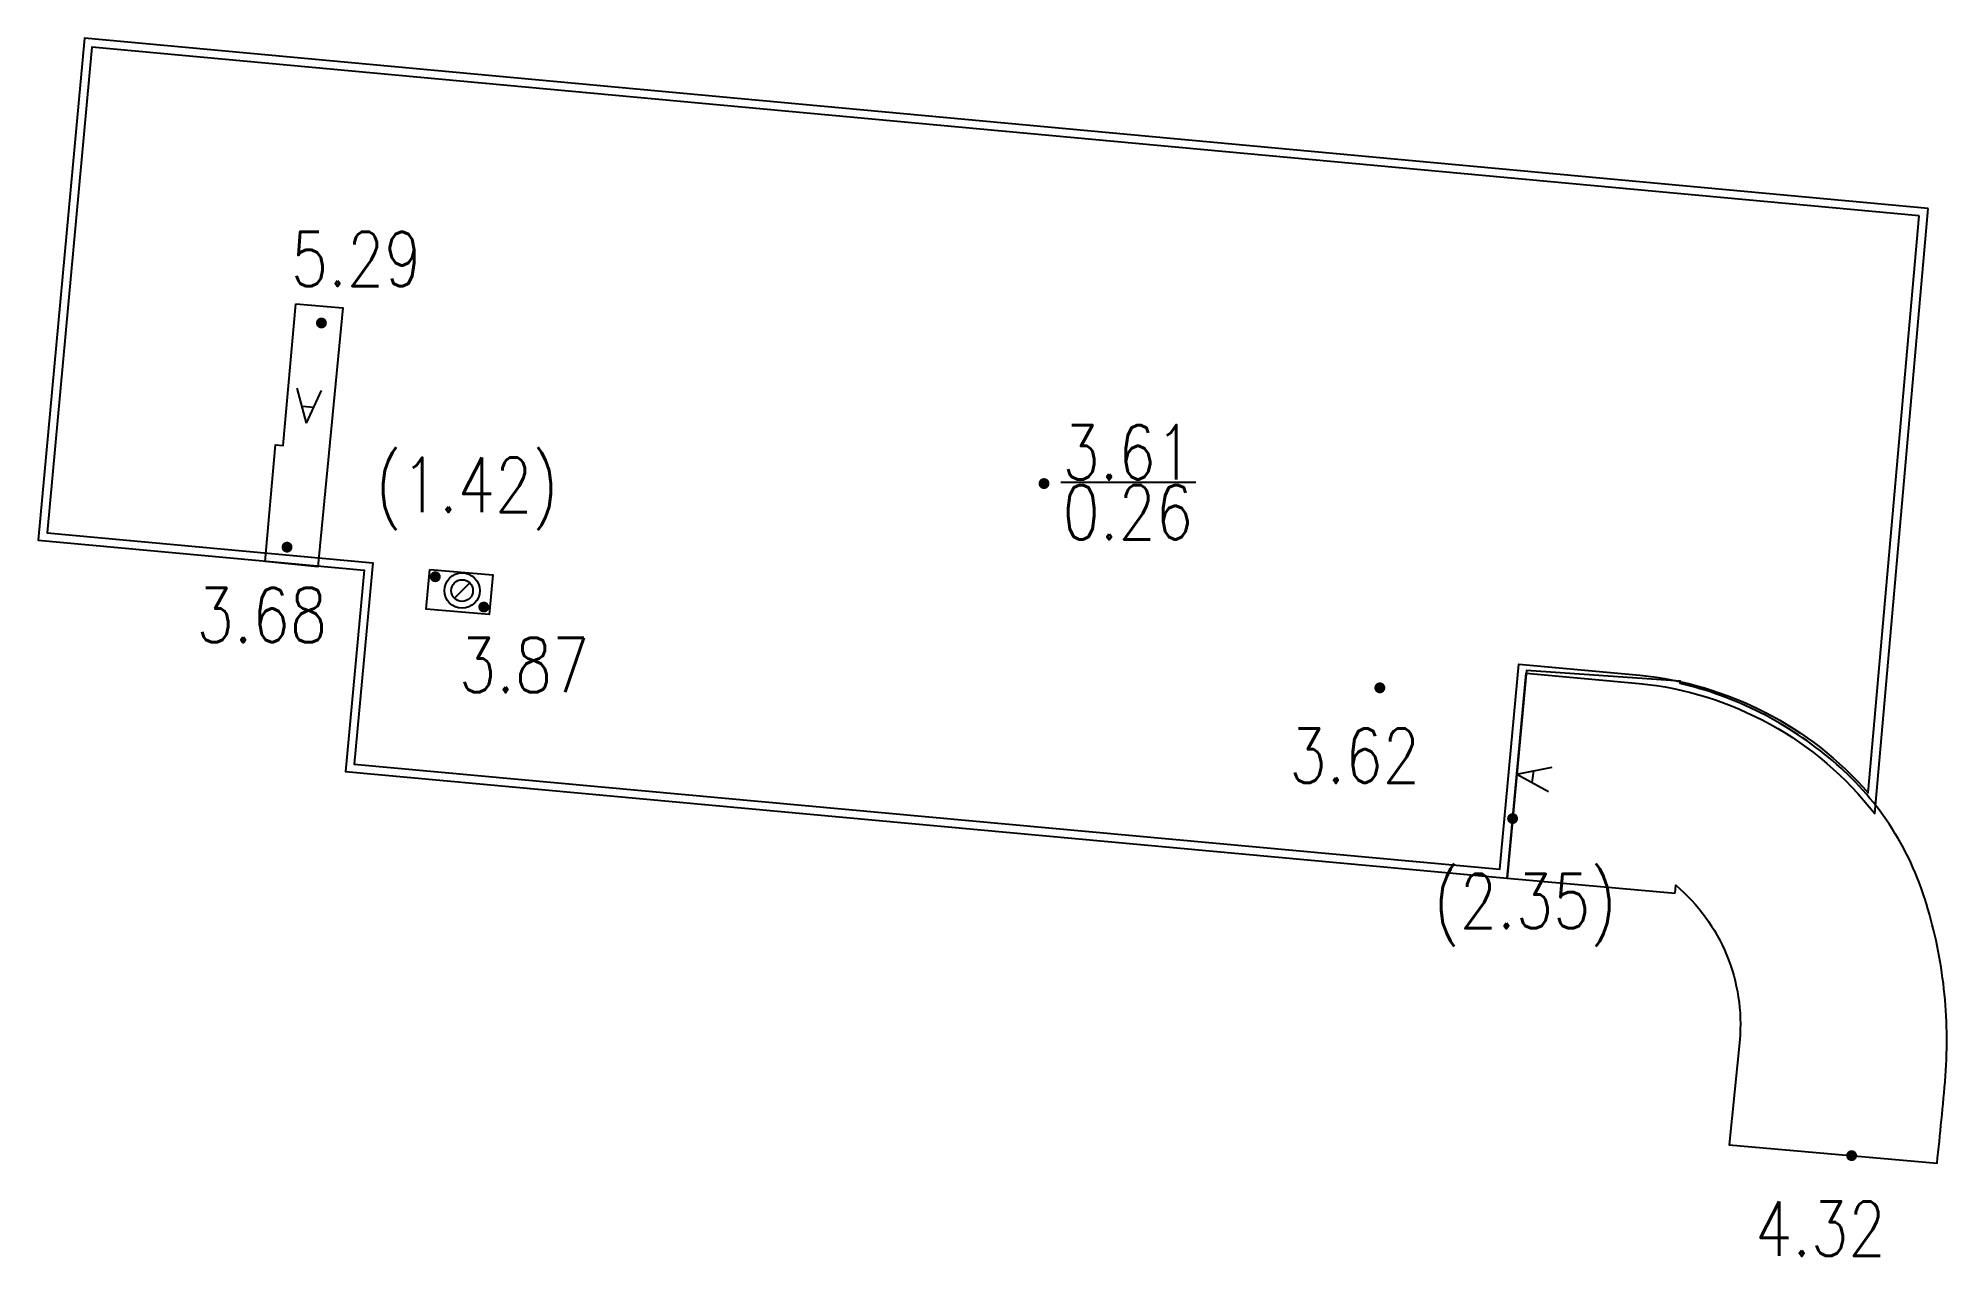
# Model space of a CAD drawing. Extents: x 294460 to 294530.2, y 82370.5 to 82415.2.
import ezdxf
from ezdxf.enums import TextEntityAlignment as Align

# ---------------------------------------------------------------- set-up
doc = ezdxf.new("R2010")
doc.units = 0
doc.header["$LTSCALE"] = 0.5
doc.linetypes.add('38030132', pattern=[2, 1, 1])
doc.linetypes.add('39080012', pattern=[2, 1, 1])
doc.layers.get('0').update_dxf_attribs({"color": 252, "linetype": 'CONTINUOUS'})
for name, color, linetype in [('人行楼梯及其净高', 6, 'CONTINUOUS'), ('净空高-1', 6, 'CONTINUOUS'), ('出入口-1', 3, 'CONTINUOUS'), ('出入口地平高', 1, 'CONTINUOUS'), ('地下1层范围线', 6, 'CONTINUOUS'), ('地下空间范围面', 7, 'CONTINUOUS'), ('通风口及其净高', 6, 'CONTINUOUS'), ('高程净空高-1', 6, 'CONTINUOUS')]:
    doc.layers.add(name, color=color, linetype=linetype)
doc.styles.add('HZ', font='rs.shx', dxfattribs={"width": 0.8, "bigfont": 'hztxt.shx'})

# ---------------------------------------------------------------- blocks, each defined once
blk = doc.blocks.new('38030131')
at = {"color": 0}
for p, q in [((0, 2.5), (-0.9, 0)), ((0, 2.5), (0.9, 0)), ((-0.432, 1.3), (0.432, 1.3))]:
    blk.add_line(p, q, dxfattribs=at)
blk = doc.blocks.new('38030301')
at = {"color": 0}
for q in [(-0.57, -0.57), (0.57, 0.57)]:
    blk.add_line((0, 0), q, dxfattribs=at)
for radius in [1.3, 0.8]:
    blk.add_circle((0, 0), radius, dxfattribs=at)
blk = doc.blocks.new('gc200')
at = {"const_width": 0.2}
blk.add_lwpolyline([(-0.1, 0, 1), (0.1, 0, 1)], format="xyb", close=True, dxfattribs=at)

msp = doc.modelspace()

# ---------------------------------------------------------------- linework, layer by layer
at = {"layer": '人行楼梯及其净高', "color": 6, "linetype": '38030132', "elevation": 6.085, "flags": 128}
msp.add_lwpolyline([(294469.52, 82405.449), (294471.24, 82405.292), (294470.321, 82395.777), (294468.389, 82395.978), (294468.389, 82395.978), (294468.77, 82400.267), (294468.77, 82400.267), (294469.045, 82400.243), (294469.52, 82405.449)], close=True, dxfattribs=at)
at = {"layer": '出入口-1', "linetype": 'Continuous', "elevation": 2.481, "flags": 128}
msp.add_lwpolyline([(294520.191, 82383.781), (294520.217, 82384.072), (294520.217, 82384.072), (294520.368, 82383.941), (294520.515, 82383.806), (294520.658, 82383.666), (294520.797, 82383.522), (294520.931, 82383.374), (294521.061, 82383.222), (294521.186, 82383.066), (294521.307, 82382.906), (294521.422, 82382.743), (294521.533, 82382.576), (294521.639, 82382.407), (294521.739, 82382.234), (294521.835, 82382.058), (294521.925, 82381.879), (294522.009, 82381.698), (294522.088, 82381.514), (294522.162, 82381.328), (294522.23, 82381.14), (294522.292, 82380.95), (294522.349, 82380.758), (294522.399, 82380.565), (294522.444, 82380.37), (294522.483, 82380.174), (294522.517, 82379.977), (294522.544, 82379.779), (294522.565, 82379.58), (294522.58, 82379.38), (294522.59, 82379.181), (294522.593, 82378.981), (294522.59, 82378.781), (294522.581, 82378.581), (294522.569, 82378.402), (294522.184, 82374.537), (294522.184, 82374.537), (294529.819, 82373.858), (294529.819, 82373.858), (294529.819, 82373.858), (294529.84, 82374.057), (294529.861, 82374.256), (294529.882, 82374.455), (294529.903, 82374.654), (294529.923, 82374.853), (294529.943, 82375.052), (294529.963, 82375.251), (294529.983, 82375.45), (294530.002, 82375.649), (294530.021, 82375.848), (294530.039, 82376.047), (294530.058, 82376.246), (294530.076, 82376.445), (294530.094, 82376.644), (294530.111, 82376.844), (294530.114, 82376.873), (294530.114, 82376.873), (294530.13, 82377.072), (294530.144, 82377.272), (294530.155, 82377.472), (294530.164, 82377.671), (294530.171, 82377.871), (294530.176, 82378.071), (294530.178, 82378.271), (294530.178, 82378.471), (294530.176, 82378.671), (294530.171, 82378.871), (294530.164, 82379.071), (294530.154, 82379.271), (294530.143, 82379.47), (294530.129, 82379.67), (294530.112, 82379.869), (294530.094, 82380.068), (294530.073, 82380.267), (294530.05, 82380.466), (294530.024, 82380.664), (294529.996, 82380.862), (294529.966, 82381.06), (294529.934, 82381.257), (294529.899, 82381.454), (294529.862, 82381.651), (294529.822, 82381.847), (294529.781, 82382.043), (294529.737, 82382.238), (294529.691, 82382.432), (294529.642, 82382.626), (294529.592, 82382.82), (294529.539, 82383.013), (294529.484, 82383.205), (294529.426, 82383.397), (294529.367, 82383.587), (294529.361, 82383.607), (294529.361, 82383.607), (294529.298, 82383.797), (294529.232, 82383.986), (294529.162, 82384.173), (294529.089, 82384.359), (294529.013, 82384.544), (294528.933, 82384.728), (294528.85, 82384.91), (294528.764, 82385.09), (294528.674, 82385.269), (294528.581, 82385.446), (294528.485, 82385.621), (294528.386, 82385.795), (294528.283, 82385.967), (294528.178, 82386.136), (294528.069, 82386.304), (294527.957, 82386.47), (294527.842, 82386.634), (294527.725, 82386.796), (294527.604, 82386.955), (294527.481, 82387.112), (294527.354, 82387.267), (294527.225, 82387.42), (294527.093, 82387.57), (294526.958, 82387.718), (294526.821, 82387.863), (294526.681, 82388.006), (294526.538, 82388.146), (294526.393, 82388.284), (294526.291, 82388.378), (294526.291, 82388.378), (294526.141, 82388.511), (294525.99, 82388.642), (294525.837, 82388.771), (294525.682, 82388.898), (294525.526, 82389.022), (294525.367, 82389.143), (294525.207, 82389.263), (294525.044, 82389.38), (294524.88, 82389.494), (294524.715, 82389.607), (294524.548, 82389.716), (294524.379, 82389.823), (294524.208, 82389.928), (294524.036, 82390.03), (294523.863, 82390.13), (294523.688, 82390.227), (294523.511, 82390.321), (294523.334, 82390.412), (294523.155, 82390.501), (294522.974, 82390.588), (294522.792, 82390.671), (294522.61, 82390.752), (294522.425, 82390.83), (294522.24, 82390.906), (294522.054, 82390.978), (294521.866, 82391.048), (294521.678, 82391.115), (294521.489, 82391.18), (294521.298, 82391.241), (294521.107, 82391.3), (294520.915, 82391.355), (294520.722, 82391.408), (294520.528, 82391.458), (294520.382, 82391.494), (294520.397, 82391.57), (294514.73, 82391.968), (294514.73, 82391.968), (294514.02, 82384.341), (294514.02, 82384.341), (294520.191, 82383.781)], close=True, dxfattribs=at)
at = {"layer": '地下1层范围线', "linetype": 'Continuous', "elevation": 1.51, "flags": 128}
msp.add_lwpolyline([(294529.167, 82408.681), (294462.025, 82414.883), (294460.376, 82397.03), (294472.347, 82395.926), (294471.665, 82388.53), (294513.749, 82384.667), (294514.45, 82392.2), (294518.901, 82391.794, -0.190455), (294527.294, 82387.466)], format="xyb", close=True, dxfattribs=at)
at = {"layer": '地下空间范围面', "linetype": 'Continuous', "elevation": 1.51, "flags": 128}
msp.add_lwpolyline([(294529.492, 82408.952), (294461.754, 82415.209), (294460.049, 82396.759), (294472.021, 82395.655), (294471.339, 82388.259), (294514.02, 82384.341), (294514.721, 82391.874), (294518.873, 82391.495, -0.205417), (294527.529, 82386.71)], format="xyb", close=True, dxfattribs=at)
at = {"layer": '通风口及其净高', "linetype": '39080012', "flags": 128}
msp.add_lwpolyline([(294474.434, 82395.685), (294476.755, 82395.479), (294476.626, 82394.022), (294474.305, 82394.228)], close=True, dxfattribs=at)
at = {"layer": '高程净空高-1', "linetype": 'Continuous'}
msp.add_line((294497.619, 82398.886), (294502.59, 82398.886), dxfattribs=at)

# ---------------------------------------------------------------- block references
at = {"layer": '人行楼梯及其净高', "color": 6, "linetype": 'Continuous'}
msp.add_blockref('gc200', (294470.456, 82404.741), dxfattribs=at)
at = {"layer": '人行楼梯及其净高', "color": 6, "linetype": 'Continuous', "xscale": 0.5, "yscale": 0.5, "zscale": 0.5}
for p, rotation in [((294470.016, 82402.304), 174.9184832351329), ((294515.611, 82387.971, 5.46), 81.58493254260068)]:
    msp.add_blockref('38030131', p, dxfattribs=dict(at, rotation=rotation))
at = {"layer": '净空高-1', "color": 6, "linetype": 'Continuous'}
for p in [(294469.193, 82396.501), (294509.345, 82391.331)]:
    msp.add_blockref('gc200', p, dxfattribs=at)
at = {"layer": '净空高-1', "color": 4, "linetype": 'Continuous'}
msp.add_blockref('gc200', (294514.223, 82386.526, 1.51), dxfattribs=at)
at = {"layer": '出入口地平高', "linetype": 'Continuous'}
msp.add_blockref('gc200', (294526.68, 82374.137, 2.481), dxfattribs=at)
at = {"layer": '通风口及其净高', "color": 6, "linetype": 'Continuous'}
for p in [(294474.641, 82395.414), (294476.421, 82394.3)]:
    msp.add_blockref('gc200', p, dxfattribs=at)
at = {"layer": '通风口及其净高', "color": 2, "linetype": 'Continuous', "xscale": 0.5, "yscale": 0.5, "zscale": 0.5}
msp.add_blockref('38030301', (294475.625, 82394.904), dxfattribs=at)
at = {"layer": '高程净空高-1', "color": 4, "linetype": 'Continuous'}
msp.add_blockref('gc200', (294497.007, 82398.839), dxfattribs=at)

# ---------------------------------------------------------------- texts
at = {"layer": '人行楼梯及其净高', "color": 6, "linetype": 'Continuous', "style": 'HZ', "width": 0.8}
msp.add_text('5.29', height=2, dxfattribs=at).set_placement((294471.735, 82407.096), align=Align.MIDDLE)
at = {"layer": '净空高-1', "color": 6, "linetype": 'Continuous', "style": 'HZ', "width": 0.8}
for s, p in [('3.68', (294468.267, 82394.006)), ('3.62', (294508.419, 82388.837))]:
    msp.add_text(s, height=2, dxfattribs=at).set_placement(p, align=Align.MIDDLE)
at = {"layer": '净空高-1', "linetype": 'Continuous', "style": 'HZ', "width": 0.8}
msp.add_text('(2.35)', height=2, dxfattribs=at).set_placement((294514.682, 82383.35, 1.51), align=Align.MIDDLE)
at = {"layer": '出入口地平高', "linetype": 'Continuous', "style": 'HZ', "width": 0.8}
msp.add_text('4.32', height=2, dxfattribs=at).set_placement((294523.131, 82371.454, 2.481), align=Align.MIDDLE_LEFT)
at = {"layer": '通风口及其净高', "color": 6, "linetype": 'Continuous', "style": 'HZ', "width": 0.8}
for s, p in [('(1.42)', (294475.806, 82398.649)), ('3.87', (294477.909, 82392.169))]:
    msp.add_text(s, height=2, dxfattribs=at).set_placement(p, align=Align.MIDDLE)
at = {"layer": '高程净空高-1', "linetype": 'Continuous', "style": 'HZ', "width": 0.8}
for s, p in [('3.61', (294500.085, 82399.986)), ('0.26', (294500.085, 82397.786))]:
    msp.add_text(s, height=2, dxfattribs=at).set_placement(p, align=Align.MIDDLE)

doc.saveas('drawing.dxf')
